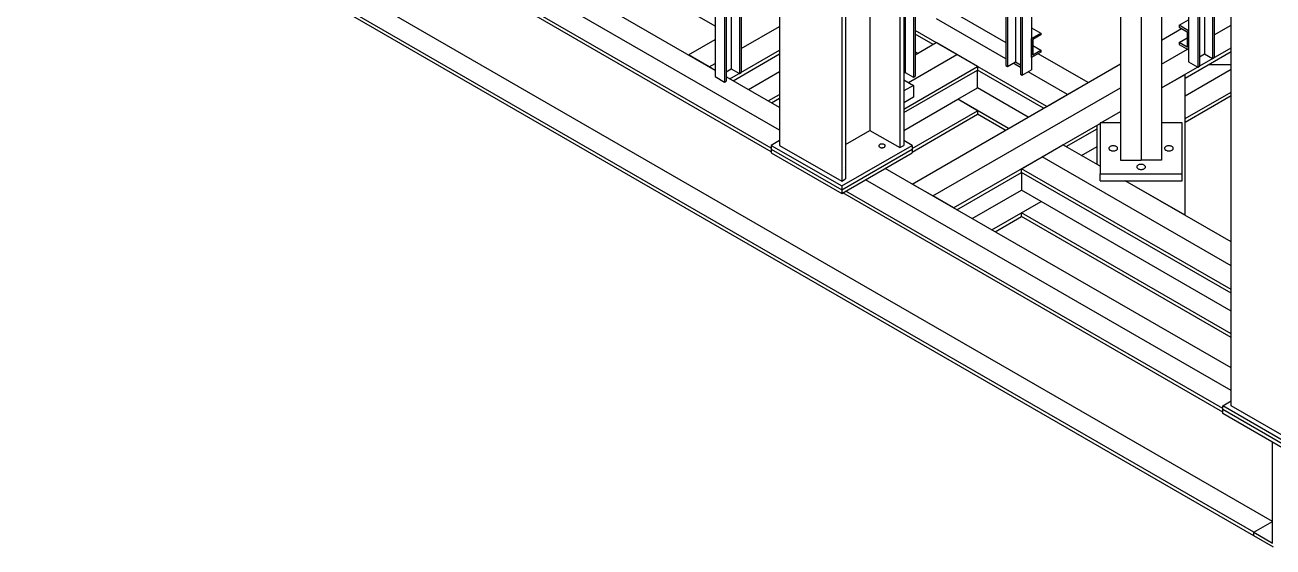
# Model space of a CAD drawing. Header units: millimetres. Extents: x 0 to 16187, y -20471 to 6290.
# Drawn here: x 9413.7 to 9626.8, y 3022.9 to 3112.1 of the extents above; entities that cross this region are included whole.
import ezdxf

# ---------------------------------------------------------------- set-up
doc = ezdxf.new("R2010")
doc.units = ezdxf.units.MM

msp = doc.modelspace()

# ---------------------------------------------------------------- linework, layer by layer
at = {"color": 7, "linetype": 'Continuous', "lineweight": 25}
for p, q in [((9542.51926, 3230.51836), (9542.51926, 3091.54298)), ((9563.06071, 3230.13057), (9563.06071, 3091.15519)), ((9563.73246, 3230.51836), (9563.73246, 3091.54298)), ((9557.95187, 3227.18129), (9557.95187, 3094.10446)), ((9553.12586, 3224.3953), (9553.12586, 3085.41992)), ((9553.79761, 3224.78309), (9553.79761, 3085.80772)), ((9619.5939, 3047.04874), (9619.5939, 3186.02412)), ((9542.51926, 3094.12262), (9421.64643, 3163.90102)), ((9541.10505, 3091.05292), (9418.2806, 3161.95797)), ((9541.10505, 3090.46093), (9417.76786, 3161.66197)), ((9600.73202, 3154.74374), (9600.73202, 3089.01221)), ((9604.23202, 3154.74374), (9604.23202, 3089.01221)), ((9607.73202, 3154.74374), (9607.73202, 3089.01221)), ((9531.52375, 3104.3563), (9448.86297, 3152.07535)), ((9626.67557, 3027.29056), (9416.90528, 3148.38837)), ((9623.46884, 3025.43935), (9413.69855, 3146.53717)), ((9623.46884, 3024.84736), (9413.69855, 3145.94517)), ((9581.12729, 3138.94075), (9581.12729, 3105.17679)), ((9581.41013, 3138.77747), (9581.41013, 3105.0135)), ((9582.78899, 3139.57346), (9582.78899, 3105.8095)), ((9531.52375, 3136.87929), (9531.52375, 3103.27864)), ((9534.28147, 3138.22636), (9534.28147, 3104.62571)), ((9535.66032, 3137.43037), (9535.66032, 3103.82971)), ((9535.94317, 3137.59365), (9535.94317, 3103.99299)), ((9583.67287, 3137.47121), (9583.67287, 3103.70725)), ((9583.95572, 3137.30793), (9583.95572, 3103.54397)), ((9585.54671, 3138.22639), (9585.54671, 3104.46243)), ((9533.11474, 3135.96083), (9533.11474, 3102.36018)), ((9533.39758, 3136.12411), (9533.39758, 3102.52346)), ((9615.06842, 3132.81637), (9615.06842, 3107.17699)), ((9616.44727, 3132.02037), (9616.44727, 3106.38099)), ((9616.73012, 3132.18365), (9616.73012, 3106.54427)), ((9612.3107, 3131.46929), (9612.3107, 3105.82991)), ((9613.90169, 3130.55083), (9613.90169, 3104.91145)), ((9614.18453, 3130.71412), (9614.18453, 3105.07473)), ((9563.97995, 3129.65279), (9563.97995, 3104.0134)), ((9565.35881, 3128.85679), (9565.35881, 3103.21741)), ((9565.64165, 3129.02007), (9565.64165, 3103.38069)), ((9531.52375, 3111.89042), (9518.47763, 3119.42178)), ((9569.88429, 3115.58633), (9581.12729, 3109.09588)), ((9581.12729, 3106.31976), (9569.28325, 3113.15717)), ((9610.71971, 3112.05589), (9612.3107, 3112.97435)), ((9535.94317, 3108.07503), (9542.51926, 3111.87133)), ((9588.12765, 3098.1965), (9565.64165, 3111.17738)), ((9585.54671, 3111.64769), (9587.1377, 3110.72923)), ((9585.54671, 3109.81077), (9587.1377, 3110.72923)), ((9587.1377, 3110.72923), (9587.1377, 3110.40261)), ((9607.73202, 3109.51386), (9611.14467, 3111.48394)), ((9612.3107, 3111.13743), (9610.71971, 3112.05589)), ((9610.71971, 3112.05589), (9610.71971, 3111.72927)), ((9610.71971, 3111.72927), (9612.09857, 3110.93327)), ((9612.09857, 3110.93327), (9612.09857, 3108.32034)), ((9612.3107, 3107.87126), (9612.3107, 3111.13743)), ((9616.73012, 3110.42254), (9619.5939, 3112.07577)), ((9526.97705, 3106.98105), (9531.52375, 3109.6058)), ((9568.71748, 3108.78934), (9565.64165, 3110.56498)), ((9565.64165, 3107.0137), (9569.2479, 3109.09554)), ((9572.78343, 3107.05452), (9569.2479, 3109.09554)), ((9585.54671, 3106.54461), (9585.54671, 3109.81077)), ((9587.1377, 3110.40261), (9585.75884, 3109.60662)), ((9585.75884, 3109.60662), (9585.75884, 3106.99368)), ((9585.75884, 3108.58568), (9587.1377, 3107.78968)), ((9610.71971, 3109.11634), (9612.09857, 3109.91234)), ((9610.71971, 3109.11634), (9610.71971, 3108.78972)), ((9612.09857, 3108.32034), (9610.71971, 3109.11634)), ((9610.71971, 3108.78972), (9612.3107, 3107.87126)), ((9530.51259, 3104.94003), (9526.97705, 3106.98105)), ((9534.04812, 3102.89901), (9542.51926, 3107.78929)), ((9534.57854, 3102.5928), (9542.51926, 3107.17689)), ((9564.51103, 3102.27897), (9572.78343, 3107.05452)), ((9566.08253, 3107.26822), (9565.64165, 3107.52273)), ((9576.31896, 3105.0135), (9572.78343, 3107.05452)), ((9587.1377, 3107.46307), (9585.54671, 3106.54461)), ((9585.75884, 3106.99368), (9587.1377, 3107.78968)), ((9595.19871, 3102.27854), (9586.67778, 3107.19756)), ((9587.1377, 3107.78968), (9587.1377, 3107.46307)), ((9607.73202, 3101.34978), (9619.5939, 3108.1975)), ((9607.73202, 3105.43182), (9612.13421, 3107.97315)), ((9611.73202, 3103.04652), (9619.5939, 3107.58509)), ((9614.18453, 3106.66673), (9615.06842, 3107.17699)), ((9615.06842, 3107.17699), (9616.44727, 3106.38099)), ((9616.44727, 3106.38099), (9616.73012, 3106.54427)), ((9530.51259, 3104.94003), (9531.52375, 3105.52376)), ((9531.52375, 3104.3563), (9530.51259, 3104.94003)), ((9533.39758, 3104.11545), (9534.28147, 3104.62571)), ((9534.28147, 3104.62571), (9535.66032, 3103.82971)), ((9563.73246, 3097.74747), (9576.31896, 3105.0135)), ((9563.73246, 3097.13507), (9576.31896, 3104.4011)), ((9565.16082, 3084.93803), (9600.73202, 3105.47285)), ((9576.31896, 3105.0135), (9576.31896, 3104.4011)), ((9576.31896, 3101.35885), (9576.31896, 3104.4011)), ((9587.59723, 3097.89029), (9576.31896, 3104.4011)), ((9581.12729, 3105.17679), (9581.41013, 3105.0135)), ((9581.41013, 3105.0135), (9582.78899, 3105.8095)), ((9583.67287, 3104.85022), (9582.40008, 3105.58499)), ((9582.78899, 3105.8095), (9583.67287, 3105.29925)), ((9583.95572, 3103.54397), (9585.54671, 3104.46243)), ((9611.73202, 3100.00428), (9619.5939, 3104.54284)), ((9612.3107, 3105.82991), (9613.90169, 3104.91145)), ((9613.90169, 3104.91145), (9614.18453, 3105.07473)), ((9615.71683, 3105.3469), (9619.5939, 3105.3469)), ((9531.52375, 3103.27864), (9533.11474, 3102.36018)), ((9533.11474, 3102.36018), (9533.39758, 3102.52346)), ((9534.04812, 3102.89901), (9533.39758, 3103.27455)), ((9542.51926, 3098.00872), (9533.39758, 3103.27455)), ((9535.66032, 3103.82971), (9535.94317, 3103.99299)), ((9537.21349, 3101.07168), (9542.51926, 3104.13464)), ((9563.73246, 3103.87053), (9563.97995, 3104.0134)), ((9563.73246, 3102.72842), (9565.35881, 3101.78955)), ((9563.97995, 3104.0134), (9565.35881, 3103.21741)), ((9565.35881, 3103.21741), (9565.64165, 3103.38069)), ((9583.67287, 3103.70725), (9583.95572, 3103.54397)), ((9591.66318, 3100.23752), (9584.94567, 3104.11545)), ((9591.66318, 3100.23752), (9595.19871, 3102.27854)), ((9607.73202, 3101.34978), (9611.73202, 3103.65893)), ((9611.73202, 3079.58989), (9611.73202, 3103.65893)), ((9540.58992, 3099.12251), (9542.51926, 3100.23629)), ((9565.35881, 3101.78955), (9563.73246, 3100.85068)), ((9565.35881, 3101.78955), (9565.35881, 3099.7482)), ((9568.69635, 3082.89701), (9600.73202, 3101.39081)), ((9572.94253, 3099.40968), (9576.31896, 3101.35885)), ((9584.96228, 3096.36917), (9576.31896, 3101.35885)), ((9588.12765, 3098.1965), (9591.66318, 3100.23752)), ((9611.73202, 3096.10593), (9619.5939, 3100.64449)), ((9611.73202, 3095.49352), (9619.5939, 3100.03209)), ((9541.12034, 3098.8163), (9542.51926, 3099.62388)), ((9565.35881, 3099.7482), (9563.73246, 3098.80933)), ((9563.73246, 3094.09282), (9572.94253, 3099.40968)), ((9576.31896, 3097.4605), (9572.94253, 3099.40968)), ((9581.58585, 3094.41999), (9572.94253, 3099.40968)), ((9565.14668, 3091.01088), (9576.31896, 3097.4605)), ((9565.14668, 3090.39847), (9576.31896, 3096.8481)), ((9576.31896, 3097.4605), (9576.31896, 3096.8481)), ((9581.05543, 3094.11379), (9576.31896, 3096.8481)), ((9597.3604, 3095.36237), (9600.73202, 3097.30877)), ((9553.79761, 3091.70626), (9557.95187, 3094.10446)), ((9557.95187, 3094.10446), (9563.06071, 3091.15519)), ((9572.23189, 3080.85599), (9597.23202, 3095.28826)), ((9591.41578, 3091.31821), (9596.73202, 3094.38721)), ((9596.73202, 3094.99961), (9597.23202, 3095.28826)), ((9596.73202, 3088.24921), (9596.73202, 3094.99961)), ((9597.23202, 3095.36237), (9597.23202, 3086.70306)), ((9600.73202, 3095.36237), (9597.23202, 3095.36237)), ((9611.23202, 3095.36237), (9607.73202, 3095.36237)), ((9611.23202, 3086.70306), (9611.23202, 3095.36237)), ((9542.51926, 3092.35939), (9541.10505, 3091.54298)), ((9541.10505, 3091.54298), (9541.10505, 3090.88975)), ((9541.10505, 3091.54298), (9553.12586, 3084.60351)), ((9542.51926, 3091.54298), (9553.12586, 3085.41992)), ((9553.12586, 3084.60351), (9565.14668, 3091.54298)), ((9563.06071, 3091.15519), (9563.73246, 3091.54298)), ((9565.14668, 3091.54298), (9563.73246, 3092.35939)), ((9565.14668, 3091.54298), (9565.14668, 3090.88975)), ((9587.34983, 3089.58339), (9590.88536, 3091.62441)), ((9597.23202, 3087.96056), (9590.88536, 3091.62441)), ((9541.10505, 3090.88975), (9553.12586, 3083.95028)), ((9541.10505, 3090.88975), (9541.10505, 3090.23652)), ((9541.10505, 3090.23652), (9553.12586, 3083.29705)), ((9553.12586, 3083.95028), (9565.14668, 3090.88975)), ((9553.12586, 3083.29705), (9565.14668, 3090.23652)), ((9565.14668, 3090.88975), (9565.14668, 3090.23652)), ((9583.8143, 3087.54237), (9587.34983, 3089.58339)), ((9619.5939, 3070.96929), (9587.34983, 3089.58339)), ((9594.05073, 3089.79708), (9596.73202, 3091.34496)), ((9619.5939, 3053.51448), (9560.56462, 3087.59135)), ((9583.8143, 3086.92996), (9583.8143, 3087.54237)), ((9619.5939, 3066.88724), (9583.8143, 3087.54237)), ((9597.23202, 3087.96056), (9596.73202, 3088.24921)), ((9600.73202, 3089.01221), (9604.23202, 3089.01221)), ((9607.73202, 3089.01221), (9604.23202, 3089.01221)), ((9553.12586, 3085.41992), (9553.79761, 3085.80772)), ((9619.5939, 3049.62838), (9557.1988, 3085.6483)), ((9572.7623, 3080.54978), (9583.8143, 3086.92996)), ((9619.5939, 3066.27484), (9583.8143, 3086.92996)), ((9583.8143, 3086.92996), (9583.8143, 3083.88772)), ((9597.23202, 3086.70306), (9611.23202, 3086.70306)), ((9597.23202, 3085.47824), (9597.23202, 3086.70306)), ((9597.23202, 3085.47824), (9611.23202, 3085.47824)), ((9611.73202, 3079.58989), (9601.53199, 3085.47824)), ((9619.5939, 3075.05133), (9601.53199, 3085.47824)), ((9611.23202, 3085.47824), (9611.23202, 3086.70306)), ((9553.12586, 3084.60351), (9553.12586, 3083.95028)), ((9553.12586, 3083.95028), (9553.12586, 3083.29705)), ((9618.17969, 3045.96669), (9553.32023, 3083.40926)), ((9618.17969, 3046.55868), (9553.83297, 3083.70525)), ((9568.69635, 3082.89701), (9565.16082, 3084.93803)), ((9575.39725, 3079.02866), (9583.8143, 3083.88772)), ((9587.19073, 3081.93854), (9583.8143, 3083.88772)), ((9572.23189, 3080.85599), (9568.69635, 3082.89701)), ((9578.77369, 3077.07949), (9587.19073, 3081.93854)), ((9583.8143, 3079.98937), (9587.19073, 3081.93854)), ((9619.5939, 3063.23259), (9587.19073, 3081.93854)), ((9579.3041, 3076.77328), (9583.8143, 3079.37696)), ((9619.5939, 3059.33424), (9583.8143, 3079.98937)), ((9583.8143, 3079.37696), (9583.8143, 3079.98937)), ((9619.5939, 3058.72184), (9583.8143, 3079.37696)), ((9618.17969, 3047.04874), (9619.5939, 3047.86515)), ((9630.2005, 3040.10927), (9618.17969, 3047.04874)), ((9618.17969, 3046.39551), (9618.17969, 3047.04874)), ((9630.2005, 3040.92568), (9619.5939, 3047.04874)), ((9618.17969, 3045.74227), (9618.17969, 3046.39551)), ((9630.2005, 3039.45604), (9618.17969, 3046.39551)), ((9630.2005, 3038.80281), (9618.17969, 3045.74227)), ((9626.67557, 3023.58815), (9626.67557, 3040.8377)), ((9623.46884, 3025.43935), (9626.67557, 3027.29056)), ((9623.46884, 3024.84736), (9623.46884, 3025.43935)), ((9623.46884, 3025.43935), (9626.67557, 3023.58815)), ((9626.83467, 3022.90431), (9623.46884, 3024.84736))]:
    msp.add_line(p, q, dxfattribs=at)
at = {"color": 7, "linetype": 'Continuous', "lineweight": 25, "flags": 128}
for points in [[(9559.61357, 3091.22662), (9559.68926, 3091.19014), (9559.77502, 3091.16205), (9559.86809, 3091.14325), (9559.96548, 3091.13435), (9560.06406, 3091.13562), (9560.16065, 3091.14704), (9560.25217, 3091.16823), (9560.33566, 3091.19852), (9560.40844, 3091.23692), (9560.46817, 3091.28221), (9560.51294, 3091.33293), (9560.5413, 3091.38745), (9560.55234, 3091.44401), (9560.5457, 3091.50081), (9560.52161, 3091.556), (9560.48083, 3091.60783), (9560.42468, 3091.65462), (9560.35496, 3091.69487), (9560.2739, 3091.72729), (9560.18413, 3091.75083), (9560.08851, 3091.76474), (9559.99013, 3091.76856), (9559.89215, 3091.76219), (9559.79771, 3091.74582), (9559.70986, 3091.71998), (9559.63141, 3091.6855), (9559.56488, 3091.64348), (9559.51242, 3091.59528), (9559.47571, 3091.54245), (9559.45593, 3091.48669), (9559.45372, 3091.42978), (9559.46915, 3091.37356), (9559.50171, 3091.31983), (9559.55037, 3091.27032), (9559.61357, 3091.22662)], [(9599.48202, 3091.46568), (9599.36754, 3091.46061), (9599.25573, 3091.4455), (9599.14923, 3091.42072), (9599.05053, 3091.38685), (9598.96195, 3091.34468), (9598.88555, 3091.29519), (9598.82314, 3091.23955), (9598.77617, 3091.17906), (9598.74574, 3091.11515), (9598.73257, 3091.0493), (9598.73697, 3090.98306), (9598.75883, 3090.91799), (9598.79764, 3090.8556), (9598.8525, 3090.79737), (9598.92211, 3090.74465), (9599.00484, 3090.69869), (9599.09876, 3090.66055), (9599.20166, 3090.63114), (9599.31113, 3090.61114), (9599.42461, 3090.60102), (9599.53943, 3090.60102), (9599.65291, 3090.61114), (9599.76238, 3090.63114), (9599.86529, 3090.66055), (9599.9592, 3090.69869), (9600.04194, 3090.74465), (9600.11155, 3090.79737), (9600.1664, 3090.8556), (9600.20521, 3090.91799), (9600.22707, 3090.98306), (9600.23147, 3091.0493), (9600.2183, 3091.11515), (9600.18788, 3091.17906), (9600.14091, 3091.23955), (9600.07849, 3091.29519), (9600.0021, 3091.34468), (9599.91351, 3091.38685), (9599.81481, 3091.42072), (9599.70831, 3091.4455), (9599.59651, 3091.46061), (9599.48202, 3091.46568)], [(9608.98202, 3091.46568), (9608.86754, 3091.46061), (9608.75573, 3091.4455), (9608.64923, 3091.42072), (9608.55053, 3091.38685), (9608.46195, 3091.34468), (9608.38555, 3091.29519), (9608.32314, 3091.23955), (9608.27617, 3091.17906), (9608.24574, 3091.11515), (9608.23257, 3091.0493), (9608.23697, 3090.98306), (9608.25883, 3090.91799), (9608.29764, 3090.8556), (9608.3525, 3090.79737), (9608.42211, 3090.74465), (9608.50484, 3090.69869), (9608.59876, 3090.66055), (9608.70166, 3090.63114), (9608.81113, 3090.61114), (9608.92461, 3090.60102), (9609.03943, 3090.60102), (9609.15291, 3090.61114), (9609.26238, 3090.63114), (9609.36529, 3090.66055), (9609.4592, 3090.69869), (9609.54194, 3090.74465), (9609.61155, 3090.79737), (9609.6664, 3090.8556), (9609.70521, 3090.91799), (9609.72707, 3090.98306), (9609.73147, 3091.0493), (9609.7183, 3091.11515), (9609.68788, 3091.17906), (9609.64091, 3091.23955), (9609.57849, 3091.29519), (9609.5021, 3091.34468), (9609.41351, 3091.38685), (9609.31481, 3091.42072), (9609.20831, 3091.4455), (9609.09651, 3091.46061), (9608.98202, 3091.46568)], [(9604.23202, 3088.2906), (9604.11754, 3088.28552), (9604.00573, 3088.27042), (9603.89923, 3088.24564), (9603.80053, 3088.21177), (9603.71195, 3088.16959), (9603.63555, 3088.12011), (9603.57314, 3088.06447), (9603.52617, 3088.00398), (9603.49574, 3087.94006), (9603.48257, 3087.87422), (9603.48697, 3087.80798), (9603.50883, 3087.7429), (9603.54764, 3087.68052), (9603.6025, 3087.62229), (9603.67211, 3087.56957), (9603.75484, 3087.5236), (9603.84876, 3087.48547), (9603.95166, 3087.45605), (9604.06113, 3087.43605), (9604.17461, 3087.42594), (9604.28943, 3087.42594), (9604.40291, 3087.43605), (9604.51238, 3087.45605), (9604.61529, 3087.48547), (9604.7092, 3087.5236), (9604.79194, 3087.56957), (9604.86155, 3087.62229), (9604.9164, 3087.68052), (9604.95521, 3087.7429), (9604.97707, 3087.80798), (9604.98147, 3087.87422), (9604.9683, 3087.94006), (9604.93788, 3088.00398), (9604.89091, 3088.06447), (9604.82849, 3088.12011), (9604.7521, 3088.16959), (9604.66351, 3088.21177), (9604.56481, 3088.24564), (9604.45831, 3088.27042), (9604.34651, 3088.28552), (9604.23202, 3088.2906)]]:
    msp.add_lwpolyline(points, dxfattribs=at)
at = {"color": 7, "linetype": 'Continuous', "lineweight": 25}
msp.add_arc((9553.63379, 3087.5732), 0.20016, 324.9303602, 35.0696398, dxfattribs=at)

doc.saveas('drawing.dxf')
